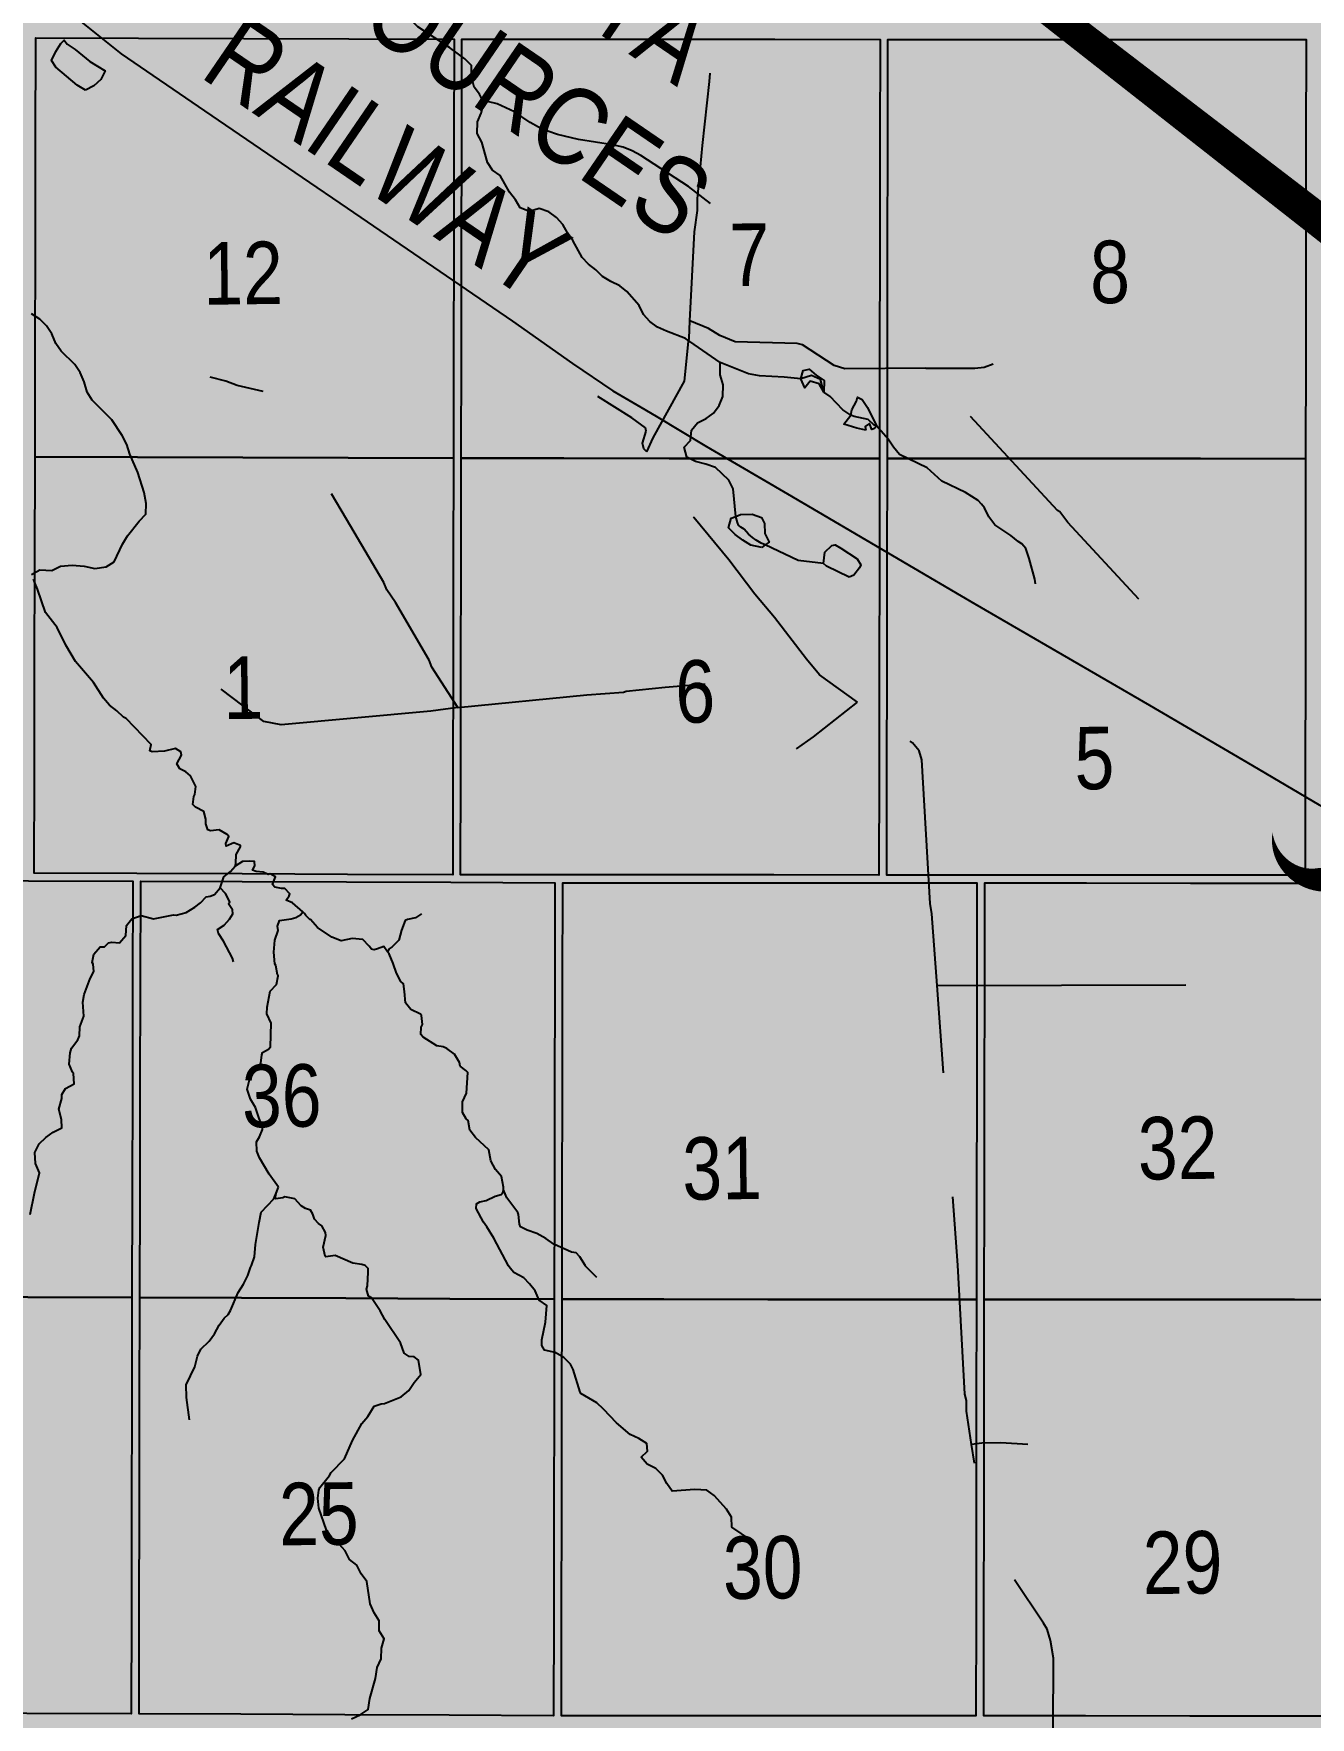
# Model space of a CAD drawing. Extents: x 405326 to 424052, y 6044755 to 6062236.
# Drawn here: x 416552.4 to 416715.4, y 6050691.1 to 6050906.1 of the extents above; entities that cross this region are included whole.
import ezdxf

# ---------------------------------------------------------------- set-up
doc = ezdxf.new("R2010")
doc.units = 0
doc.header["$LTSCALE"] = 5
doc.linetypes.add('DASHED2', pattern=[9.525, 6.35, -3.175])
for name, color, linetype in [('39', 28, 'Continuous'), ('Quarters', 8, 'Continuous'), ('RoadSeg', 57, 'DASHED2'), ('T-WATER', 160, 'Continuous')]:
    doc.layers.add(name, color=color, linetype=linetype)
doc.layers.add('ROUTE-MAP-BACKGROUND-H', color=7, linetype='Continuous', true_color=0xf0ebff)
doc.styles.add('120', font='ARIALN.TTF', dxfattribs={"height": 13})
doc.styles.add('80', font='ARIALN.TTF', dxfattribs={"height": 10})
doc.styles.get("Standard").update_dxf_attribs({"font": 'ARIALN.TTF'})
doc.linetypes.add('TRACKS', pattern='A,3.81,[130,ltypeshp1.shx,S=6.35,R=0,X=0,Y=0],3.81', length=7.62)

# ---------------------------------------------------------------- blocks, each defined once
blk = doc.blocks.new('*U541')
h = blk.add_hatch(color=255)
edge = h.paths.add_edge_path()
edge.add_line((-44, -28.5), (44, -28.5))
edge.add_arc((44, -22.5), 6, 270, 360)
edge.add_line((50, -22.5), (50, 21))
edge.add_arc((44, 21), 6, 0, 90)
edge.add_line((44, 27), (-44, 27))
edge.add_arc((-44, 21), 6, 90, 180)
edge.add_line((-50, 21), (-50, -22.5))
edge.add_arc((-44, -22.5), 6, 180, 270)
at = {"color": 1, "flags": 128}
blk.add_lwpolyline([(-44, -28.5, 3, 3, 0), (44, -28.5, 3, 3, 0.414214), (50, -22.5, 3, 3, 0), (50, 21, 3, 0, 0.414214), (44, 27, 0, 0, 0), (-44, 27, 0, 0, 0.414214), (-50, 21, 0, 0, 0), (-50, -22.5, 0, 3, 0.414214)], format="xyseb", close=True, dxfattribs=at)
for points in [[(-39.83, -11.62, 0, 7.5, 0), (0, 0, 0, 0, 0)], [(44.14, -9.39, 0, 7.5, 0), (0, 0, 0, 0, 0)]]:
    blk.add_lwpolyline(points, format="xyseb", dxfattribs=at)
at = {"color": 1, "style": '80'}
blk.add_attdef('ENTER_TEXT_001', (-26.85, -4.92), '', height=10, dxfattribs=at)

msp = doc.modelspace()

# ---------------------------------------------------------------- hatches: boundary and pattern name
at = {"layer": 'ROUTE-MAP-BACKGROUND-H'}
h = msp.add_hatch(color=256, dxfattribs=at)
h.dxf.hatch_style = 1
h.paths.add_polyline_path([(417500.313, 6050470.993), (417499.828, 6050583.719), (417489.556, 6051448.866), (416064.545, 6051448.577), (416073.609, 6050477.938), (416071.924, 6050150.968), (416104.424, 6050150.804), (416615.018, 6050150.686), (416614.752, 6050098.449), (417501.84, 6050099.469), (417600.187, 6050099.469), (417600.187, 6050157.259), (417501.84, 6050157.777)])

# ---------------------------------------------------------------- linework, layer by layer
at = {"flags": 128}
msp.add_lwpolyline([(417432.321, 6050275.117, 0, 4.992, 0), (416765.681, 6050844.163, 4.992, 0, 0), (416430.349, 6051104.067, 0, 0, 0)], format="xyseb", dxfattribs=at)
at = {"layer": '39', "linetype": 'TRACKS', "flags": 128}
msp.add_lwpolyline([(416503.607, 6051030.809), (416502.861, 6051032.759), (416502.701, 6051033.902), (416502.703, 6051034.848), (416503.047, 6051035.976), (416503.195, 6051036.343), (416504.275, 6051038.909), (416504.215, 6051041.182), (416504.118, 6051041.86), (416503.421, 6051043.386), (416498.744, 6051050.496), (416497.98, 6051051.641), (416497.428, 6051052.39), (416496.354, 6051053.253), (416495.541, 6051053.721), (416492.529, 6051054.716), (416491.471, 6051055.212), (416490.918, 6051055.693), (416490.186, 6051056.344), (416489.098, 6051057.871), (416489.55, 6051055.767), (416490.098, 6051053.211), (416491.069, 6051050.344), (416492.22, 6051047.716), (416493.6, 6051045.313), (416495.533, 6051042.5), (416499.529, 6051036.718), (416503.607, 6051030.809), (416507.132, 6051025.636), (416508.236, 6051023.841), (416509.275, 6051021.905), (416510.459, 6051019.319), (416511.382, 6051016.424), (416516.855, 6050991.331), (416517.372, 6050989.058), (416518.293, 6050984.85), (416519.213, 6050980.755), (416520.376, 6050975.544), (416520.569, 6050974.259), (416520.727, 6050972.001), (416520.775, 6050971.436), (416520.728, 6050964.563), (416520.835, 6050945.861), (416521.092, 6050943.701), (416521.479, 6050942.035), (416522.306, 6050939.521), (416522.776, 6050938.461), (416523.654, 6050936.978), (416524.889, 6050935.168), (416526.272, 6050933.655), (416527.803, 6050932.354), (416528.828, 6050931.364), (416531.075, 6050929.567), (416543.043, 6050919.974), (416556.559, 6050909.123), (416563.562, 6050903.521), (416574.217, 6050896.233), (416586.681, 6050887.73), (416592.433, 6050883.797), (416613.569, 6050869.382), (416621.212, 6050863.98), (416626.362, 6050860.486), (416630.454, 6050858.095), (416632.101, 6050857.119), (416638.116, 6050853.484), (416638.833, 6050853.06), (416648.681, 6050847.317), (416652.594, 6050845.04), (416670.84, 6050834.293), (416672.568, 6050833.275), (416694.91, 6050820.339), (416705.561, 6050814.092), (416708.04, 6050812.622), (416716.571, 6050807.619), (416719.149, 6050806.22), (416719.475, 6050806.05), (416723.015, 6050804.594), (416728.204, 6050803.179), (416733.817, 6050802.061), (416737.733, 6050800.929), (416740.017, 6050799.912), (416741.045, 6050799.276), (416742.971, 6050797.807), (416744.716, 6050796.197), (416746.233, 6050794.348), (416747.571, 6050792.273), (416749.234, 6050788.871), (416749.74, 6050787.657), (416751.893, 6050783.069), (416752.513, 6050782.01), (416753.263, 6050781.064), (416757.93, 6050775.601), (416759.791, 6050774.104), (416761.749, 6050773.088), (416761.994, 6050772.961), (416764.59, 6050772.184), (416768.771, 6050771.35), (416770.028, 6050770.969), (416772.168, 6050769.727), (416773.099, 6050768.937), (416773.85, 6050767.991), (416774.47, 6050766.961), (416775.009, 6050765.818), (416775.841, 6050763.306), (416776.085, 6050761.866), (416776.493, 6050760.582), (416777.439, 6050758.154), (416779.626, 6050753.526), (416781.323, 6050750.167), (416782.107, 6050749.264), (416782.516, 6050748.883), (416782.793, 6050748.629), (416782.973, 6050748.46), (416784.819, 6050746.964), (416788.792, 6050744.116), (416791.447, 6050741.811), (416793.092, 6050740.087), (416793.826, 6050739.112), (416794.428, 6050738.025), (416795.504, 6050735.766), (416796.368, 6050733.239), (416797.037, 6050730.543), (416797.966, 6050726.437), (416799.042, 6050722.4), (416800.493, 6050718.758), (416802.238, 6050715.469), (416802.743, 6050714.254), (416803.069, 6050712.914), (416803.51, 6050711.686), (416803.82, 6050710.331), (416805.271, 6050706.703), (416807.228, 6050703.484), (416808.827, 6050701.732), (416809.659, 6050700.87), (416810.589, 6050700.121), (416812.955, 6050698.468), (416813.689, 6050697.959), (416817.753, 6050694.724), (416819.091, 6050693.241), (416820.136, 6050691.815), (416821.099, 6050690.149), (416821.915, 6050688.469), (416822.404, 6050687.03), (416823.025, 6050684.814), (416823.286, 6050683.276), (416823.368, 6050681.921), (416823.302, 6050679.015), (416822.959, 6050677.012), (416822.568, 6050675.249), (416821.963, 6050673.655), (416821.016, 6050671.638), (416817.815, 6050665.265), (416816.933, 6050663.235), (416816.312, 6050661.373), (416815.952, 6050659.61), (416815.772, 6050657.692), (416815.82, 6050656.168), (416816.032, 6050654.277), (416816.227, 6050653.374), (416816.912, 6050650.848), (416817.532, 6050649.013), (416817.957, 6050648.053), (416819.426, 6050645.469), (416820.944, 6050643.294), (416822.104, 6050642.136), (416823.296, 6050641.147), (416824.815, 6050640.073), (416827.15, 6050638.857), (416828.898, 6050638.15), (416831.805, 6050637.427), (416836.984, 6050637.24), (416839.745, 6050637.731), (416840.382, 6050637.844), (416842.375, 6050638.463), (416842.636, 6050638.548), (416842.897, 6050638.618), (416845.887, 6050639.548), (416848.68, 6050640.181), (416850.33, 6050640.307), (416855.246, 6050640.419), (416858.889, 6050640.629), (416861.502, 6050641.179), (416868.769, 6050643.803), (416871.382, 6050644.41), (416883.025, 6050645.443), (416885.426, 6050645.416), (416886.912, 6050645.346), (416893.021, 6050645.066), (416899.348, 6050645.745), (416902.192, 6050645.435), (416904.317, 6050644.772), (416905.641, 6050644.081), (416906.213, 6050643.729), (416906.72, 6050643.404), (416908.028, 6050642.262), (416909.123, 6050640.992), (416915.156, 6050634.502), (416916.219, 6050633.628), (416918.606, 6050631.921), (416919.799, 6050631.286), (416932.584, 6050625.054), (416933.811, 6050624.518), (416934.988, 6050624.124), (416936.148, 6050623.913), (416937.293, 6050623.814), (416938.453, 6050623.871), (416942.981, 6050624.382), (416944.289, 6050624.425), (416945.662, 6050624.341), (416947.019, 6050624.031), (416948.114, 6050623.608), (416949.144, 6050623.058), (416950.142, 6050622.396), (416951.189, 6050621.479), (416952.121, 6050620.35), (416955.016, 6050615.907), (416956.26, 6050614.158), (416956.996, 6050613.481), (416958.451, 6050612.339), (416959.808, 6050611.62), (416964.043, 6050609.887), (416969.472, 6050607.717), (416971.974, 6050607.281), (416974.017, 6050607.367), (416976.224, 6050608.075), (416978.299, 6050609.177), (416980.146, 6050609.855), (416981.976, 6050610.746), (416983.807, 6050611.396), (416987.092, 6050611.949), (416989.054, 6050612.064), (416992.47, 6050612.433), (416993.532, 6050612.547), (416997.848, 6050612.579), (416999.744, 6050612.425), (417001.952, 6050612.131), (417002.213, 6050612.089), (417007.265, 6050611.077), (417013.43, 6050608.628), (417015.295, 6050607.571), (417016.702, 6050606.571), (417018.289, 6050605.034), (417019.5, 6050603.638), (417024.572, 6050599.523), (417031.034, 6050594.859), (417033.308, 6050593.69), (417037.659, 6050592.228), (417040.03, 6050591.567), (417043.449, 6050589.652), (417047.083, 6050585.86), (417050.422, 6050582.35), (417053.761, 6050579.335), (417061.68, 6050575.76), (417064.559, 6050574.113), (417067.014, 6050572.931), (417069.174, 6050571.438), (417071.613, 6050569.085), (417076.132, 6050564.519), (417080.504, 6050560.136), (417081.077, 6050559.714), (417082.223, 6050558.869), (417084.531, 6050557.574), (417089.474, 6050554.604), (417091.667, 6050552.885), (417101.036, 6050543.417), (417108.62, 6050535.893), (417111.388, 6050533.019), (417113.175, 6050530.637), (417114.405, 6050528.353), (417115.375, 6050525.646), (417117.944, 6050514.869), (417118.817, 6050510.75), (417119.608, 6050507.153), (417119.937, 6050505.869), (417120.168, 6050504.952), (417120.828, 6050501.313), (417120.899, 6050498.307), (417120.608, 6050495.837), (417117.474, 6050481.354), (417117.216, 6050479.505), (417117.187, 6050477.134), (417117.568, 6050473.974), (417119.134, 6050467.231), (417123.106, 6050450.149), (417125.348, 6050440.558), (417126.106, 6050437.299), (417127.611, 6050428.525), (417132.744, 6050395.105), (417133.769, 6050389.448), (417136.061, 6050380.845), (417141.022, 6050363.003), (417141.417, 6050361.833), (417142.486, 6050359.493), (417143.832, 6050357.477), (417144.636, 6050356.604), (417146.506, 6050355.083), (417149.278, 6050352.704), (417153.18, 6050349.734), (417154.805, 6050348.057), (417156.874, 6050345.197), (417157.235, 6050344.577), (417162.017, 6050336.515), (417167.867, 6050326.705), (417168.442, 6050325.846), (417170.871, 6050322.972), (417173.448, 6050320.508), (417186.512, 6050308.004), (417187.595, 6050307.033), (417188.399, 6050306.146), (417189.927, 6050304.258), (417190.453, 6050303.455), (417191.932, 6050301.13), (417194.35, 6050296.831), (417195.04, 6050295.873), (417196.191, 6050293.815), (417196.816, 6050292.66), (417198.082, 6050290.631), (417198.642, 6050289.461), (417200.171, 6050286.811), (417200.467, 6050286.276), (417201.999, 6050282.85), (417202.378, 6050281.581), (417202.893, 6050278.746), (417206.152, 6050265.348), (417207.773, 6050258.706), (417210.818, 6050246.126), (417211.594, 6050243.602), (417212.534, 6050241.319), (417213.669, 6050239.205), (417217.237, 6050234.359), (417229.108, 6050218.456), (417230.045, 6050217.315), (417233.315, 6050213.894), (417241.613, 6050205.462), (417242.583, 6050204.449), (417250.488, 6050196.186), (417251.967, 6050194.708), (417253.365, 6050193.117), (417254.451, 6050191.441), (417255.391, 6050189.482), (417255.97, 6050187.536), (417256.221, 6050185.561), (417256.259, 6050183.572), (417255.825, 6050180.565), (417254.965, 6050177.275), (417254.282, 6050175.213), (417253.294, 6050171.204), (417251.378, 6050164.211), (417251.085, 6050163.195), (417250.745, 6050161.472), (417250.802, 6050158.114), (417251.238, 6050153.743), (417251.472, 6050152.021), (417251.533, 6050151.167)], dxfattribs=at)
at = {"layer": 'Quarters', "flags": 128}
for points in [[(416606.007, 6050851.864), (416592.566, 6050851.904), (416579.125, 6050851.943), (416565.683, 6050851.983), (416552.576, 6050852.022), (416552.603, 6050865.4), (416552.63, 6050878.778), (416552.657, 6050892.156), (416552.684, 6050905.534), (416565.786, 6050905.495), (416579.222, 6050905.455), (416592.659, 6050905.416), (416606.095, 6050905.376), (416606.073, 6050891.998), (416606.051, 6050878.62), (416606.029, 6050865.242)], [(416660.415, 6050851.836), (416646.98, 6050851.843), (416633.545, 6050851.85), (416620.111, 6050851.857), (416607.011, 6050851.863), (416607.033, 6050865.241), (416607.055, 6050878.62), (416607.077, 6050891.998), (416607.099, 6050905.376), (416620.194, 6050905.369), (416633.624, 6050905.362), (416647.053, 6050905.355), (416660.483, 6050905.348), (416660.466, 6050891.97), (416660.449, 6050878.592), (416660.432, 6050865.214)], [(416714.826, 6050851.807), (416701.39, 6050851.814), (416687.955, 6050851.821), (416674.519, 6050851.829), (416661.418, 6050851.836), (416661.435, 6050865.214), (416661.452, 6050878.592), (416661.469, 6050891.97), (416661.486, 6050905.348), (416674.583, 6050905.341), (416688.013, 6050905.333), (416701.444, 6050905.326), (416714.875, 6050905.319), (416714.863, 6050891.941), (416714.85, 6050878.563), (416714.838, 6050865.185)], [(416606.007, 6050851.864), (416605.985, 6050838.486), (416605.963, 6050825.107), (416605.942, 6050811.89), (416605.92, 6050798.673), (416592.474, 6050798.724), (416579.028, 6050798.775), (416565.582, 6050798.826), (416552.47, 6050798.876), (416552.496, 6050812.071), (416552.523, 6050825.266), (416552.549, 6050838.644), (416552.576, 6050852.022), (416565.683, 6050851.983), (416579.125, 6050851.943), (416592.566, 6050851.904)], [(416660.415, 6050851.836), (416660.397, 6050838.458), (416660.38, 6050825.08), (416660.364, 6050811.863), (416660.347, 6050798.646), (416646.907, 6050798.653), (416633.468, 6050798.659), (416620.029, 6050798.666), (416606.923, 6050798.673), (416606.945, 6050811.89), (416606.967, 6050825.107), (416606.989, 6050838.485), (416607.011, 6050851.863), (416620.111, 6050851.857), (416633.545, 6050851.85), (416646.98, 6050851.843)], [(416714.826, 6050851.807), (416714.814, 6050838.429), (416714.801, 6050825.051), (416714.789, 6050811.834), (416714.777, 6050798.617), (416701.337, 6050798.624), (416687.897, 6050798.632), (416674.456, 6050798.639), (416661.35, 6050798.645), (416661.367, 6050811.862), (416661.384, 6050825.079), (416661.401, 6050838.457), (416661.418, 6050851.836), (416674.519, 6050851.829), (416687.955, 6050851.821), (416701.39, 6050851.814)], [(416564.961, 6050744.719), (416551.65, 6050744.753), (416538.339, 6050744.788), (416525.027, 6050744.822), (416512.05, 6050744.856), (416512.081, 6050758.234), (416512.112, 6050771.612), (416512.142, 6050784.803), (416512.173, 6050797.995), (416525.145, 6050797.961), (416538.452, 6050797.926), (416551.759, 6050797.892), (416565.065, 6050797.857), (416565.039, 6050784.666), (416565.013, 6050771.475), (416564.987, 6050758.097)], [(416618.875, 6050744.476), (416605.564, 6050744.536), (416592.253, 6050744.596), (416578.941, 6050744.656), (416565.965, 6050744.714), (416565.991, 6050758.092), (416566.017, 6050771.47), (416566.043, 6050784.662), (416566.069, 6050797.854), (416579.041, 6050797.807), (416592.348, 6050797.76), (416605.655, 6050797.713), (416618.961, 6050797.666), (416618.94, 6050784.449), (416618.918, 6050771.232), (416618.897, 6050757.854)], [(416672.791, 6050744.448), (416659.479, 6050744.455), (416646.167, 6050744.462), (416632.855, 6050744.468), (416619.878, 6050744.475), (416619.9, 6050757.853), (416619.922, 6050771.231), (416619.943, 6050784.448), (416619.965, 6050797.665), (416632.937, 6050797.658), (416646.244, 6050797.651), (416659.551, 6050797.644), (416672.858, 6050797.637), (416672.841, 6050784.421), (416672.825, 6050771.204), (416672.808, 6050757.826)], [(416726.709, 6050744.419), (416713.397, 6050744.426), (416700.085, 6050744.433), (416686.772, 6050744.44), (416673.794, 6050744.447), (416673.811, 6050757.825), (416673.828, 6050771.203), (416673.845, 6050784.42), (416673.862, 6050797.637), (416686.835, 6050797.63), (416700.142, 6050797.623), (416713.45, 6050797.616), (416726.758, 6050797.608), (416726.746, 6050784.392), (416726.734, 6050771.175), (416726.722, 6050757.797)], [(416564.961, 6050744.719), (416564.936, 6050731.341), (416564.91, 6050717.962), (416564.884, 6050704.584), (416564.859, 6050691.541), (416551.543, 6050691.575), (416538.227, 6050691.61), (416524.911, 6050691.645), (416511.93, 6050691.678), (416511.959, 6050704.722), (416511.99, 6050718.1), (416512.02, 6050731.478), (416512.05, 6050744.856), (416525.027, 6050744.822), (416538.339, 6050744.788), (416551.65, 6050744.753)], [(416618.875, 6050744.476), (416618.854, 6050731.097), (416618.833, 6050717.719), (416618.811, 6050704.341), (416618.791, 6050691.297), (416605.475, 6050691.358), (416592.16, 6050691.418), (416578.844, 6050691.478), (416565.863, 6050691.536), (416565.888, 6050704.58), (416565.913, 6050717.958), (416565.939, 6050731.336), (416565.965, 6050744.714), (416578.941, 6050744.656), (416592.253, 6050744.596), (416605.564, 6050744.536)], [(416672.791, 6050744.448), (416672.775, 6050731.07), (416672.758, 6050717.692), (416672.742, 6050704.314), (416672.726, 6050691.27), (416659.41, 6050691.277), (416646.093, 6050691.284), (416632.776, 6050691.29), (416619.794, 6050691.297), (416619.815, 6050704.341), (416619.836, 6050717.719), (416619.857, 6050731.097), (416619.878, 6050744.475), (416632.855, 6050744.468), (416646.167, 6050744.462), (416659.479, 6050744.455)], [(416726.709, 6050744.419), (416726.698, 6050731.041), (416726.687, 6050717.663), (416726.675, 6050704.285), (416726.664, 6050691.242), (416713.347, 6050691.249), (416700.03, 6050691.256), (416686.713, 6050691.263), (416673.73, 6050691.27), (416673.746, 6050704.313), (416673.762, 6050717.691), (416673.778, 6050731.069), (416673.794, 6050744.447), (416686.772, 6050744.44), (416700.085, 6050744.433), (416713.397, 6050744.426)]]:
    msp.add_lwpolyline(points, close=True, dxfattribs=at)
at = {"layer": 'RoadSeg'}
for p, q in [((416636.098, 6050867.131), (416636.182, 6050869.428)), ((416636.039, 6050866.763), (416636.098, 6050867.131)), ((416667.771, 6050784.558), (416714.184, 6050784.65))]:
    msp.add_line(p, q, dxfattribs=at)
at = {"layer": 'RoadSeg', "flags": 128}
for points in [[(416636.182, 6050869.428), (416636.805, 6050880.788), (416637.18, 6050883.491), (416637.181, 6050884.988), (416637.801, 6050891.789), (416638.725, 6050899.96), (416639.395, 6050910.688), (416639.947, 6050926.903), (416638.635, 6050938.488), (416638.704, 6050939.953), (416639.756, 6050942.105), (416641.987, 6050948.275), (416646.458, 6050958.585), (416646.864, 6050959.825), (416647.104, 6050961.061), (416647.592, 6050969.389)], [(416666.323, 6050863.383), (416655.978, 6050863.262), (416654.637, 6050863.7), (416650.588, 6050866.342), (416649.92, 6050866.494), (416641.962, 6050866.723), (416640.015, 6050867.547), (416638.565, 6050868.448), (416636.182, 6050869.428)], [(416630.717, 6050852.675), (416631.51, 6050854.489), (416635.515, 6050861.695), (416636.039, 6050866.763)], [(416666.323, 6050863.383), (416672.579, 6050863.35), (416673.774, 6050863.476), (416674.929, 6050863.9)], [(416606.558, 6050820.019), (416603.254, 6050825.172), (416602.903, 6050826.063), (416598.62, 6050833.425), (416597.487, 6050835.064), (416597.101, 6050835.988), (416592.37, 6050844.072), (416583.261, 6050859.349), (416582.784, 6050859.871), (416581.708, 6050860.381), (416578.398, 6050861.142), (416576.955, 6050861.71), (416574.948, 6050862.233)], [(416693.537, 6050833.852), (416684.477, 6050843.674), (416683.451, 6050845.016), (416683.148, 6050845.176), (416666.323, 6050863.383)], [(416630.717, 6050852.675), (416630.309, 6050853.066), (416630.16, 6050853.795), (416630.627, 6050855.302), (416630.518, 6050855.765), (416628.794, 6050857.026), (416624.443, 6050859.762)], [(416657.584, 6050820.708), (416652.751, 6050824.198), (416651.078, 6050826.225), (416647.005, 6050831.529), (416644.48, 6050834.503), (416641.159, 6050838.89), (416636.685, 6050844.285), (416634.604, 6050846.669), (416630.751, 6050851.079), (416630.465, 6050851.971), (416630.717, 6050852.675)], [(416606.558, 6050820.019), (416603.141, 6050819.58), (416584.013, 6050817.808), (416581.808, 6050818.26), (416571.156, 6050826.284), (416567.634, 6050829.171)], [(416606.558, 6050820.019), (416623.026, 6050821.668), (416627.744, 6050822.001), (416628.074, 6050822.108), (416633.055, 6050822.614), (416637.638, 6050823.011), (416639.533, 6050823.051), (416641.367, 6050821.327), (416647.127, 6050814.895), (416648.547, 6050813.827), (416651.988, 6050816.296), (416657.584, 6050820.708)], [(416667.771, 6050784.558), (416667.11, 6050793.694), (416666.882, 6050795.02), (416665.826, 6050813.364), (416665.468, 6050814.521), (416664.615, 6050815.534), (416657.584, 6050820.708)], [(416672.182, 6050725.926), (416671.526, 6050730.171), (416671.53, 6050731.535), (416671.313, 6050732.363), (416670.43, 6050748.814), (416667.771, 6050784.558)], [(416679.336, 6050725.913), (416675.904, 6050726.139), (416673.476, 6050726.12), (416672.182, 6050725.926)], [(416683.346, 6050678.285), (416682.862, 6050683.832), (416682.716, 6050689.119), (416682.575, 6050689.482), (416682.645, 6050698.667), (416682.231, 6050700.92), (416681.802, 6050702.342), (416681.352, 6050703.131), (416676.747, 6050710.02), (416675.947, 6050711.666), (416672.917, 6050721.117), (416672.182, 6050725.926)]]:
    msp.add_lwpolyline(points, dxfattribs=at)
at = {"layer": 'T-WATER'}
msp.add_line((416583.369, 6050758.024), (416583.686, 6050758.77), dxfattribs=at)
at = {"layer": 'T-WATER', "flags": 128}
for points in [[(416609.904, 6050897.226), (416609.331, 6050898.343), (416608.646, 6050899.263), (416608.298, 6050900.587), (416608.3, 6050902.006), (416607.447, 6050902.855), (416605.512, 6050904.315), (416601.475, 6050906.944), (416598.952, 6050909.419), (416598.254, 6050910.38), (416596.69, 6050912.148), (416595.822, 6050912.942), (416595.067, 6050913.785), (416593.884, 6050915.893), (416592.534, 6050919.483), (416591.545, 6050923.442), (416591.343, 6050924.9), (416591.337, 6050926.486), (416591.207, 6050928.027), (416590.901, 6050929.412), (416591.047, 6050930.858), (416590.976, 6050932.41)], [(416640.055, 6050864.097), (416635.658, 6050867.172), (416633.195, 6050868.068), (416632.066, 6050868.616), (416631.076, 6050869.32), (416630.282, 6050870.216), (416629.718, 6050871.353), (416628.158, 6050873.158), (416627.237, 6050873.883), (416626.092, 6050874.414), (416625.055, 6050875.084), (416624.196, 6050875.905), (416623.25, 6050876.63), (416622.444, 6050877.513), (416621.246, 6050879.667), (416620.576, 6050880.644), (416619.974, 6050881.72), (416619.178, 6050882.603), (416618.185, 6050883.306), (416616.97, 6050883.742), (416615.735, 6050883.37), (416614.548, 6050883.836), (416613.924, 6050884.87), (416613.183, 6050885.836), (416611.977, 6050887.969), (416611.005, 6050888.635), (416610.342, 6050889.634), (416609.621, 6050892.231), (416609.029, 6050893.321), (416609.074, 6050894.812), (416609.545, 6050895.934), (416609.904, 6050897.226)], [(416638.84, 6050884.405), (416636.012, 6050886.541), (416629.941, 6050890.525), (416628.845, 6050891.13), (416627.696, 6050891.601), (416626.321, 6050891.897), (416621.988, 6050892.547), (416619.292, 6050893.194), (416618.04, 6050893.618), (416616.887, 6050894.134), (416615.821, 6050894.727), (416613.785, 6050896.093), (416611.586, 6050897.095), (416610.368, 6050897.421), (416609.904, 6050897.226)], [(416552.108, 6050837.021), (416553.172, 6050837.622), (416554.704, 6050837.535), (416555.827, 6050838.068), (416557.321, 6050838.216), (416558.834, 6050838.102), (416560.218, 6050837.792), (416561.643, 6050837.982), (416562.665, 6050838.649), (416563.73, 6050840.895), (416564.368, 6050841.967), (416565.896, 6050843.845), (416566.709, 6050844.712), (416566.78, 6050846.097), (416566.502, 6050847.486), (416565.718, 6050850.057), (416564.693, 6050852.373), (416564.287, 6050853.622), (416563.694, 6050854.757), (416562.369, 6050856.763), (416559.867, 6050859.271), (416559.222, 6050860.313), (416558.854, 6050861.63), (416558.325, 6050862.802), (416557.658, 6050863.819), (416555.932, 6050865.527), (416555.229, 6050866.532), (416554.731, 6050867.766), (416554.062, 6050868.788), (416553.201, 6050869.64), (416552.139, 6050870.292)], [(416642.058, 6050844.432), (416641.736, 6050847.943), (416641.178, 6050849.054), (416639.46, 6050850.66), (416638.235, 6050851.103), (416636.918, 6050851.452), (416635.82, 6050852.004), (416635.486, 6050853.261), (416636.294, 6050854.12), (416636.426, 6050855.467), (416637.171, 6050856.374), (416638.282, 6050856.917), (416639.22, 6050857.628), (416639.92, 6050858.607), (416640.393, 6050859.751), (416640.432, 6050861.246), (416640.079, 6050862.515), (416640.055, 6050864.097)], [(416650.363, 6050862.007), (416648.237, 6050862.23), (416645.081, 6050862.4), (416643.667, 6050862.652), (416640.055, 6050864.097)], [(416653.285, 6050860.295), (416652.887, 6050861.915), (416651.742, 6050862.42), (416650.363, 6050862.007)], [(416656.734, 6050857.377), (416655.712, 6050858.052), (416654.106, 6050859.75), (416653.285, 6050860.295)], [(416660.019, 6050855.997), (416659.725, 6050856.076), (416658.973, 6050856.814), (416657.177, 6050857.179), (416656.734, 6050857.377)], [(416680.339, 6050835.824), (416680.261, 6050836.424), (416679.539, 6050839.068), (416679.101, 6050840.335), (416678.572, 6050840.945), (416678.131, 6050841.22), (416677.189, 6050842.004), (416675.134, 6050843.369), (416674.372, 6050844.378), (416673.805, 6050845.511), (416673.454, 6050846.016), (416673.006, 6050846.466), (416671.4, 6050847.505), (416668.381, 6050848.921), (416666.506, 6050850.629), (416662.966, 6050852.329), (416662.208, 6050853.262), (416661.503, 6050854.299), (416660.019, 6050855.997)], [(416645.826, 6050840.789), (416645.315, 6050840.999), (416644.644, 6050841.388), (416644.176, 6050841.752), (416643.677, 6050842.173), (416643.117, 6050842.795), (416642.708, 6050843.074), (416642.414, 6050843.327), (416642.263, 6050843.669), (416642.058, 6050844.432)], [(416653.253, 6050838.435), (416650.006, 6050838.811), (416645.826, 6050840.789)], [(416578.131, 6050799.779), (416578.211, 6050800.113), (416578.263, 6050801.247), (416578.809, 6050802.258), (416578.807, 6050802.405), (416577.975, 6050802.766), (416576.973, 6050802.308), (416576.959, 6050802.665), (416577.313, 6050803.55), (416577.132, 6050803.837), (416576.08, 6050804.431), (416575.004, 6050804.286), (416574.652, 6050804.42), (416574.386, 6050805.177), (416574.369, 6050805.797), (416574.137, 6050806.737), (416573.049, 6050807.316), (416572.742, 6050807.66), (416572.859, 6050808.651), (416572.969, 6050808.915), (416573.095, 6050809.945), (416572.423, 6050811.303), (416571.844, 6050811.816), (416571.064, 6050812.21), (416570.68, 6050812.858), (416571.287, 6050813.95), (416571.214, 6050814.393), (416570.513, 6050814.799), (416569.113, 6050814.457), (416567.538, 6050814.391), (416567.244, 6050814.501), (416567.429, 6050815.324), (416564.2, 6050818.627), (416563.863, 6050818.816), (416563.039, 6050819.619), (416562.103, 6050820.344), (416561.333, 6050821.225), (416560.024, 6050823.225), (416557.763, 6050825.898), (416556.527, 6050828.015), (416555.395, 6050830.233), (416553.93, 6050832.147), (416552.877, 6050835.131), (416552.615, 6050835.873), (416552.376, 6050836.413)], [(416576.222, 6050797.024), (416576.679, 6050798.394), (416577.557, 6050799.093), (416578.131, 6050799.779)], [(416586.764, 6050793.931), (416585.454, 6050795.098), (416584.637, 6050795.442), (416585.033, 6050796.004), (416585.116, 6050796.245), (416584.476, 6050796.93), (416584.053, 6050796.913), (416583.221, 6050797.1), (416582.884, 6050797.421), (416583.271, 6050798.428), (416582.603, 6050798.809), (416582.354, 6050798.719), (416581.731, 6050798.999), (416580.832, 6050799.104), (416580.334, 6050799.277), (416580.645, 6050799.814), (416580.597, 6050800.375), (416580.027, 6050800.433), (416579.051, 6050800.351), (416578.131, 6050799.779)], [(416551.972, 6050755.303), (416552.524, 6050758.013), (416553.138, 6050760.61), (416552.634, 6050761.805), (416552.533, 6050763.197), (416553.102, 6050764.3), (416553.952, 6050765.116), (416554.906, 6050765.815), (416556.017, 6050766.356), (416555.959, 6050767.44), (416555.633, 6050768.767), (416555.984, 6050770.127), (416556.006, 6050770.627), (416556.468, 6050771.373), (416557.559, 6050771.999), (416557.496, 6050773.293), (416557.345, 6050773.48), (416556.938, 6050774.481), (416557.081, 6050775.946), (416557.221, 6050776.542), (416558.031, 6050777.608), (416558.246, 6050778.127), (416558.302, 6050779.273), (416558.82, 6050780.629), (416558.668, 6050782.401), (416558.862, 6050783.401), (416559.6, 6050785.418), (416560.102, 6050786.316), (416559.983, 6050787.279), (416559.861, 6050787.47), (416560.1, 6050788.557), (416560.9, 6050789.458), (416561.465, 6050789.488), (416561.954, 6050789.997), (416562.373, 6050790.058), (416563.382, 6050789.991), (416564.193, 6050790.919), (416564.278, 6050792.215), (416564.922, 6050793.042), (416566.148, 6050793.469), (416567.705, 6050793.067), (416570.253, 6050793.572), (416570.581, 6050793.522), (416571.874, 6050793.86), (416572.989, 6050794.539), (416573.691, 6050795.086), (416574.434, 6050795.876), (416574.925, 6050795.938), (416575.477, 6050796.151), (416576.222, 6050797.024)], [(416577.921, 6050787.55), (416577.779, 6050788.032), (416576.634, 6050790.194), (416576.002, 6050791.196), (416575.881, 6050791.681), (416576.729, 6050792.23), (416577.399, 6050793.002), (416577.858, 6050793.708), (416577.802, 6050794.22), (416577.287, 6050794.953), (416577.463, 6050795.237), (416576.887, 6050796.285), (416576.222, 6050797.024)], [(416583.686, 6050758.77), (416582.463, 6050760.446), (416581.245, 6050762.551), (416580.888, 6050763.363), (416580.862, 6050764.569), (416581.227, 6050765.193), (416581.607, 6050766.166), (416581.641, 6050766.499), (416581.203, 6050767.551), (416580.714, 6050768.944), (416580.107, 6050770.035), (416579.653, 6050771.302), (416580.002, 6050772.65), (416580.003, 6050773.076), (416580.439, 6050773.903), (416581.203, 6050774.404), (416581.425, 6050774.632), (416581.526, 6050775.673), (416581.628, 6050775.972), (416582.381, 6050776.42), (416582.631, 6050776.705), (416582.735, 6050779.746), (416582.192, 6050780.91), (416582.219, 6050781.77), (416582.594, 6050783.815), (416583.433, 6050784.645), (416583.641, 6050785.784), (416583.547, 6050785.895), (416583.334, 6050787.083), (416583.22, 6050787.297), (416583.092, 6050788.799), (416583.22, 6050790.309), (416583.617, 6050791.575), (416583.535, 6050792.12), (416583.785, 6050792.847), (416585.294, 6050793.041), (416585.883, 6050793.207), (416586.498, 6050793.547), (416586.764, 6050793.931)], [(416597.608, 6050788.841), (416597.108, 6050789.514), (416596.327, 6050789.206), (416595.872, 6050789.107), (416595.537, 6050789.193), (416595.234, 6050789.581), (416594.445, 6050790.392), (416593.054, 6050790.525), (416591.664, 6050790.26), (416590.481, 6050790.723), (416588.661, 6050791.939), (416587.752, 6050792.957), (416587.677, 6050792.95), (416587.162, 6050793.455), (416586.985, 6050793.734), (416586.764, 6050793.931)], [(416601.91, 6050793.702), (416601.151, 6050793.164), (416600.151, 6050792.953), (416599.839, 6050792.816), (416599.394, 6050791.612), (416599.029, 6050790.324), (416598.19, 6050789.47), (416597.806, 6050789.226), (416597.608, 6050788.841)], [(416612.389, 6050758.432), (416612.414, 6050758.769), (416612.146, 6050760.163), (416611.398, 6050761.058), (416610.797, 6050762.149), (416610.54, 6050763.552), (416608.804, 6050765.129), (416608.086, 6050766.081), (416607.869, 6050767.296), (416607.623, 6050767.497), (416607.158, 6050768.301), (416607.177, 6050769.674), (416607.671, 6050770.806), (416607.842, 6050773.414), (416607.579, 6050773.702), (416606.868, 6050774.226), (416606.775, 6050774.694), (416606.156, 6050775.751), (416605.174, 6050776.478), (416604.706, 6050776.726), (416603.895, 6050776.826), (416602.143, 6050777.93), (416601.849, 6050778.275), (416601.902, 6050779.23), (416602.038, 6050779.562), (416601.946, 6050780.688), (416601.815, 6050780.857), (416600.552, 6050781.465), (416599.871, 6050782.327), (416599.772, 6050783.784), (416599.613, 6050784.742), (416599.298, 6050785.033), (416598.718, 6050786.132), (416598.301, 6050787.36), (416597.81, 6050788.57), (416597.608, 6050788.841)], [(416613.04, 6050748.724), (416613.022, 6050748.746), (416611.156, 6050752.254), (416610.288, 6050753.724), (416609.839, 6050754.303), (416608.92, 6050756.084), (416608.939, 6050756.657), (416609.384, 6050756.924), (416610.195, 6050757.092), (416611.334, 6050757.633), (416612.084, 6050757.856), (416612.321, 6050758.098), (416612.389, 6050758.432)], [(416622.881, 6050748.709), (416622.859, 6050748.731), (416622.161, 6050749.899), (416621.696, 6050750.383), (416621.088, 6050750.497), (416618.828, 6050751.527), (416617.798, 6050752.243), (416616.655, 6050752.866), (416615.441, 6050753.313), (416614.566, 6050753.735), (416614.449, 6050754.044), (416614.332, 6050755.306), (416614.244, 6050755.535), (416612.806, 6050757.441), (416612.389, 6050758.432)], [(416580.205, 6050748.78), (416580.213, 6050748.802), (416580.604, 6050749.88), (416580.718, 6050751.451), (416581.185, 6050754.279), (416581.453, 6050755.59), (416583.053, 6050757.281), (416583.369, 6050758.024)], [(416594.758, 6050748.755), (416594.735, 6050748.777), (416594.315, 6050748.928), (416593.165, 6050749.088), (416590.915, 6050750.048), (416589.694, 6050749.901), (416589.609, 6050749.993), (416589.354, 6050751.109), (416589.697, 6050752.63), (416589.676, 6050753.011), (416589.197, 6050753.87), (416588.791, 6050754.141), (416588.283, 6050754.687), (416588.046, 6050755.349), (416587.761, 6050755.86), (416587.104, 6050756.079), (416586.58, 6050756.404), (416585.749, 6050757.284), (416584.496, 6050757.544), (416584.211, 6050757.406), (416583.333, 6050757.286), (416583.243, 6050757.366), (416583.369, 6050758.024)], [(416572.289, 6050729.067), (416571.9, 6050731.944), (416571.871, 6050733.568), (416572.98, 6050735.865), (416573.328, 6050737.228), (416573.749, 6050738.116), (416574.824, 6050739.11), (416575.512, 6050740.071), (416576.102, 6050741.146), (416576.749, 6050742.077), (416577.258, 6050742.523), (416577.534, 6050743.022), (416578.506, 6050745.35), (416579.207, 6050746.394), (416579.751, 6050747.525), (416580.108, 6050748.512), (416580.205, 6050748.78)], [(416592.984, 6050690.916), (416594.089, 6050691.429), (416595.112, 6050692.085), (416595.339, 6050693.485), (416596.048, 6050696.031), (416596.254, 6050697.448), (416596.759, 6050698.575), (416596.809, 6050699.929), (416597.15, 6050701.094), (416596.536, 6050702.153), (416596.513, 6050703.431), (416595.893, 6050704.442), (416595.371, 6050705.565), (416594.939, 6050708.435), (416594.23, 6050709.404), (416593.655, 6050710.511), (416592.73, 6050711.232), (416592.161, 6050712.338), (416591.405, 6050713.222), (416590.472, 6050713.995), (416589.809, 6050714.999), (416588.821, 6050717.783), (416588.673, 6050719.09), (416588.798, 6050720.087), (416588.945, 6050720.428), (416590.17, 6050721.991), (416590.389, 6050722.369), (416592.081, 6050724.101), (416593.104, 6050726.434), (416594.311, 6050728.61), (416595.056, 6050729.524), (416595.894, 6050730.82), (416596.781, 6050731.112), (416597.215, 6050731.168), (416599.326, 6050732.029), (416600.296, 6050732.816), (416600.989, 6050733.849), (416601.852, 6050734.857), (416601.543, 6050736.69), (416600.989, 6050737.135), (416600.344, 6050737.182), (416599.707, 6050737.605), (416599.265, 6050738.899), (416597.227, 6050741.873), (416596.658, 6050743.006), (416595.549, 6050744.647), (416595.15, 6050744.86), (416594.897, 6050745.755), (416595.018, 6050746.197), (416595.108, 6050747.936), (416595.132, 6050748.393), (416595.027, 6050748.494), (416594.988, 6050748.533), (416594.758, 6050748.755)], [(416644.086, 6050713.671), (416641.547, 6050715.393), (416641.494, 6050716.661), (416640.866, 6050717.674), (416639.28, 6050719.406), (416638.365, 6050720.112), (416636.837, 6050720.182), (416633.919, 6050719.96), (416633.253, 6050720.943), (416632.695, 6050722.029), (416631.839, 6050722.86), (416630.731, 6050723.422), (416629.961, 6050724.32), (416630.806, 6050725.094), (416630.687, 6050726.043), (416629.679, 6050726.689), (416628.573, 6050727.207), (416626.808, 6050728.703), (416625.159, 6050730.436), (416624.318, 6050731.233), (416622.286, 6050732.453), (416622.175, 6050732.606), (416621.295, 6050735.526), (416620.95, 6050736.184), (416620.114, 6050737.019), (416619.006, 6050737.675), (416617.647, 6050737.99), (416617.309, 6050738.553), (416617.315, 6050739.301), (416617.765, 6050741.551), (416617.929, 6050743.667), (416616.952, 6050744.368), (416616.439, 6050745.547), (416615.74, 6050746.463), (416615.013, 6050747.194), (416613.717, 6050747.882), (416613.25, 6050748.463), (416613.04, 6050748.724)], [(416624.339, 6050747.252), (416623.142, 6050748.449), (416622.881, 6050748.709)]]:
    msp.add_lwpolyline(points, dxfattribs=at)
for points in [[(416559.003, 6050898.85), (416557.963, 6050899.485), (416555.226, 6050901.8), (416554.69, 6050902.651), (416555.246, 6050903.794), (416555.892, 6050904.819), (416556.291, 6050905.255), (416556.689, 6050904.736), (416557.683, 6050904.062), (416559.576, 6050902.538), (416561.551, 6050901.311), (416560.976, 6050900.219), (416560.101, 6050899.423), (416559.003, 6050898.85)], [(416653.285, 6050860.295), (416652.724, 6050861.379), (416651.564, 6050861.702), (416650.885, 6050860.862), (416650.363, 6050862.007), (416650.669, 6050863.074), (416651.434, 6050863.238), (416652.325, 6050862.46), (416653.332, 6050861.774), (416653.285, 6050860.295)], [(416658.679, 6050855.44), (416657.535, 6050855.689), (416655.864, 6050856.232), (416656.734, 6050857.377), (416656.888, 6050858.037), (416657.473, 6050859.14), (416657.6, 6050859.666), (416658.185, 6050859.368), (416658.863, 6050858.339), (416660.019, 6050855.997), (416659.766, 6050855.659), (416659.424, 6050855.54), (416659.149, 6050856.303), (416658.592, 6050855.91), (416658.679, 6050855.44)], [(416645.372, 6050840.46), (416643.994, 6050840.765), (416642.957, 6050841.4), (416641.974, 6050842.131), (416641.148, 6050842.972), (416641.471, 6050844.191), (416642.058, 6050844.432), (416642.663, 6050844.681), (416644.167, 6050844.736), (416645.338, 6050844.281), (416645.716, 6050843.537), (416645.771, 6050842.272), (416646.344, 6050841.165), (416645.826, 6050840.789), (416645.372, 6050840.46)], [(416656.546, 6050836.672), (416653.636, 6050838.062), (416653.253, 6050838.435), (416653.446, 6050839.879), (416654.321, 6050840.702), (416654.759, 6050840.787), (416655.492, 6050840.37), (416657.564, 6050838.997), (416658.027, 6050838.265), (416657.869, 6050837.862), (416657.118, 6050836.928), (416656.546, 6050836.672)]]:
    msp.add_lwpolyline(points, close=True, dxfattribs=at)

# ---------------------------------------------------------------- block references
ref = msp.add_blockref('*U541', (416760.513, 6050826.509), dxfattribs=dict(xscale=0.9983460257226413, yscale=0.9983460257226413, zscale=0.9983460257226413))
ref.add_attrib('ENTER_TEXT_001', 'CanFor Main', (416727.594, 6050838.173), dxfattribs={"color": 1, "height": 9.98346, "style": '80'})
ref.add_attrib('ENTER_TEXT_002', 'Radio Frequency', (416716.579, 6050821.534), dxfattribs={"color": 1, "height": 9.98346, "style": '80'})
ref.add_attrib('ENTER_TEXT_003', '170.700', (416739.511, 6050804.854), dxfattribs={"color": 1, "height": 9.9835, "style": '80'})

# ---------------------------------------------------------------- texts
at = {"layer": '39', "linetype": 'TRACKS', "insert": (416589.007, 6050942.51), "char_height": 9.99551, "attachment_point": 1, "rotation": 325.62834, "bg_fill": 1, "box_fill_scale": 1.15, "bg_fill_color": 256, "bg_fill_true_color": 15789055, "bg_fill_transparency": 0}
msp.add_mtext_dynamic_manual_height_columns('\\pi9.90912;ALBERTA \\P\\pi0.48975;RESOURCES \\P\\pi10.72731;RAILWAY', width=72.01854, gutter_width=1, heights=[0], dxfattribs=at)
at = {"layer": 'RoadSeg', "style": '120'}
for s, height, p in [('7', 7.974, (416641.298, 6050873.843)), ('12', 7.9742, (416574.103, 6050871.456)), ('8', 7.974, (416687.349, 6050871.636)), ('1', 7.974, (416576.669, 6050818.545)), ('6', 7.974, (416634.393, 6050818.074)), ('5', 7.974, (416685.357, 6050809.571)), ('36', 7.9742, (416579.05, 6050766.42)), ('32', 7.9742, (416693.45, 6050759.75)), ('31', 7.9742, (416635.278, 6050757.167)), ('25', 7.9742, (416583.783, 6050713.042)), ('30', 7.9742, (416640.465, 6050706.187)), ('29', 7.9742, (416694.082, 6050706.816))]:
    msp.add_text(s, height=height, rotation=0.67212, dxfattribs=at).set_placement(p)

doc.saveas('drawing.dxf')
